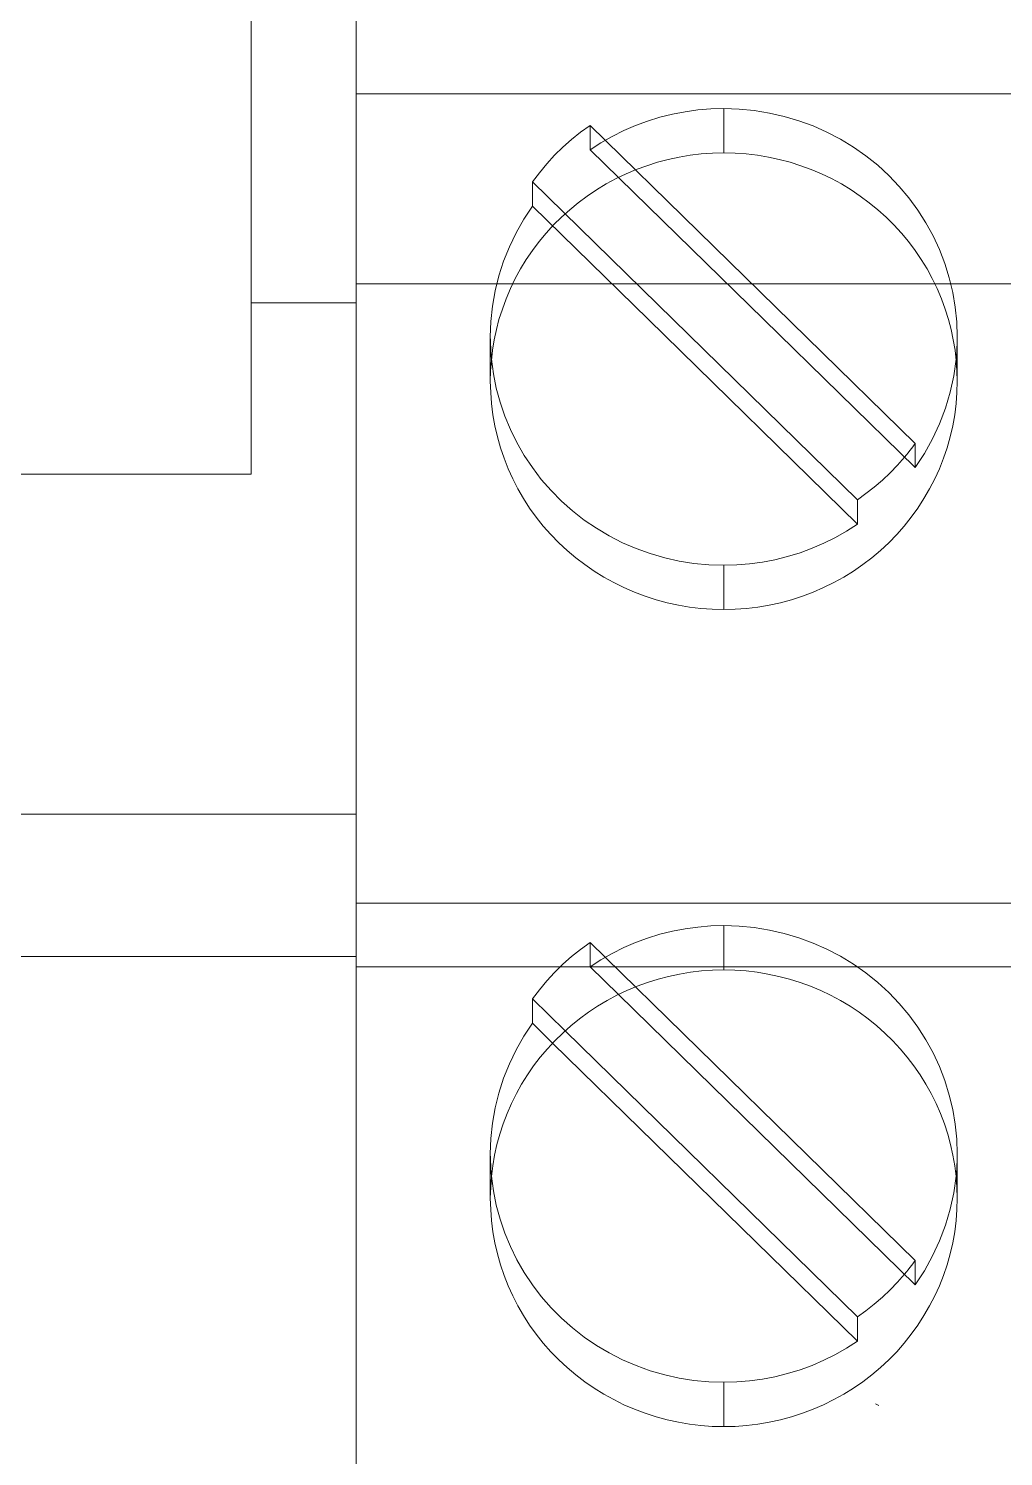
# Model space of a CAD drawing. Header units: millimetres. Extents: x 1359 to 3577, y 1336 to 3557.
# Drawn here: x 1628.66 to 1637.02, y 2735.82 to 2748.05 of the extents above; entities that cross this region are included whole.
import ezdxf

# ---------------------------------------------------------------- set-up
doc = ezdxf.new("R2010")
doc.units = ezdxf.units.MM
doc.layers.add('000-PI-Oprema', color=30, linetype='Continuous', lineweight=5)

msp = doc.modelspace()

# ---------------------------------------------------------------- linework, layer by layer
at = {"color": 0, "linetype": 'ByBlock', "lineweight": 0, "ltscale": 0.25}
msp.add_lwpolyline([(1606.071, 2812.331), (1620.221, 2812.331), (1620.221, 2818.991), (1621.586, 2818.991), (1624.571, 2819.791), (1624.571, 2820.391), (1631.321, 2820.391), (1631.471, 2820.391), (1631.471, 2722.531), (1624.371, 2722.531), (1624.371, 2722.131), (1613.171, 2722.131), (1613.171, 2722.531), (1606.071, 2722.531), (1606.071, 2812.331), (1620.221, 2812.331), (1620.221, 2818.991), (1620.221, 2817.043), (1620.221, 2817.043), (1620.221, 2817.043)], dxfattribs=at)
at = {"layer": '000-PI-Oprema', "color": 0, "linetype": 'ByBlock', "lineweight": 0}
for p, q in [((1631.471, 2788.681), (1631.471, 2746.181)), ((1630.571, 2745.031), (1630.571, 2765.695)), ((1631.471, 2755.706), (1631.471, 2745.556)), ((1631.471, 2747.49), (1645.371, 2747.49)), ((1634.29, 2747.337), (1634.399, 2747.352)), ((1634.399, 2747.352), (1634.51, 2747.361)), ((1634.51, 2747.361), (1634.621, 2747.364)), ((1634.621, 2746.985), (1634.621, 2747.364)), ((1634.621, 2747.364), (1634.753, 2747.36)), ((1634.753, 2747.36), (1634.883, 2747.347)), ((1634.883, 2747.347), (1635.012, 2747.326)), ((1633.395, 2747.161), (1633.476, 2747.22)), ((1633.476, 2747.012), (1633.476, 2747.22)), ((1636.261, 2744.496), (1633.476, 2747.22)), ((1633.764, 2747.176), (1633.866, 2747.219)), ((1633.866, 2747.219), (1633.969, 2747.257)), ((1633.969, 2747.257), (1634.074, 2747.29)), ((1634.074, 2747.29), (1634.181, 2747.316)), ((1634.181, 2747.316), (1634.29, 2747.337)), ((1635.012, 2747.326), (1635.139, 2747.297)), ((1635.139, 2747.297), (1635.264, 2747.26)), ((1635.264, 2747.26), (1635.386, 2747.215)), ((1633.243, 2747.033), (1633.317, 2747.099)), ((1633.317, 2747.099), (1633.395, 2747.161)), ((1633.569, 2747.072), (1633.666, 2747.126)), ((1633.666, 2747.126), (1633.764, 2747.176)), ((1635.386, 2747.215), (1635.505, 2747.163)), ((1635.505, 2747.163), (1635.621, 2747.102)), ((1635.621, 2747.102), (1635.733, 2747.034)), ((1633.172, 2746.964), (1633.243, 2747.033)), ((1633.476, 2747.012), (1633.569, 2747.072)), ((1634.965, 2745.556), (1633.476, 2747.012)), ((1634.333, 2746.964), (1634.429, 2746.976)), ((1634.429, 2746.976), (1634.525, 2746.982)), ((1634.525, 2746.982), (1634.621, 2746.985)), ((1634.621, 2746.985), (1634.718, 2746.982)), ((1634.718, 2746.982), (1634.814, 2746.976)), ((1634.814, 2746.976), (1634.909, 2746.964)), ((1635.733, 2747.034), (1635.84, 2746.959)), ((1633.041, 2746.815), (1633.104, 2746.891)), ((1633.104, 2746.891), (1633.172, 2746.964)), ((1633.872, 2746.842), (1633.962, 2746.875)), ((1633.962, 2746.875), (1634.053, 2746.904)), ((1634.053, 2746.904), (1634.145, 2746.928)), ((1634.145, 2746.928), (1634.239, 2746.949)), ((1634.239, 2746.949), (1634.333, 2746.964)), ((1634.909, 2746.964), (1635.004, 2746.949)), ((1635.004, 2746.949), (1635.097, 2746.928)), ((1635.097, 2746.928), (1635.19, 2746.904)), ((1635.19, 2746.904), (1635.281, 2746.875)), ((1635.281, 2746.875), (1635.371, 2746.842)), ((1635.84, 2746.959), (1635.941, 2746.878)), ((1635.941, 2746.878), (1636.036, 2746.791)), ((1632.981, 2746.736), (1633.041, 2746.815)), ((1632.981, 2746.528), (1632.981, 2746.736)), ((1632.981, 2746.736), (1634.187, 2745.556)), ((1633.613, 2746.718), (1633.698, 2746.764)), ((1633.698, 2746.764), (1633.784, 2746.805)), ((1633.784, 2746.805), (1633.872, 2746.842)), ((1635.371, 2746.842), (1635.459, 2746.805)), ((1635.459, 2746.805), (1635.545, 2746.764)), ((1635.545, 2746.764), (1635.629, 2746.718)), ((1636.036, 2746.791), (1636.125, 2746.697)), ((1633.375, 2746.558), (1633.451, 2746.615)), ((1633.451, 2746.615), (1633.531, 2746.668)), ((1633.531, 2746.668), (1633.613, 2746.718)), ((1635.629, 2746.718), (1635.712, 2746.668)), ((1635.712, 2746.668), (1635.791, 2746.615)), ((1635.791, 2746.615), (1635.868, 2746.558)), ((1636.125, 2746.697), (1636.208, 2746.599)), ((1632.908, 2746.417), (1632.981, 2746.528)), ((1632.981, 2746.528), (1633.975, 2745.556)), ((1633.23, 2746.434), (1633.301, 2746.498)), ((1633.301, 2746.498), (1633.375, 2746.558)), ((1635.868, 2746.558), (1635.942, 2746.498)), ((1635.942, 2746.498), (1636.012, 2746.434)), ((1636.208, 2746.599), (1636.284, 2746.495)), ((1636.284, 2746.495), (1636.353, 2746.386)), ((1632.842, 2746.301), (1632.908, 2746.417)), ((1633.099, 2746.298), (1633.163, 2746.367)), ((1633.163, 2746.367), (1633.23, 2746.434)), ((1636.012, 2746.434), (1636.079, 2746.367)), ((1636.079, 2746.367), (1636.143, 2746.298)), ((1636.353, 2746.386), (1636.415, 2746.273)), ((1632.784, 2746.18), (1632.842, 2746.301)), ((1633.039, 2746.225), (1633.099, 2746.298)), ((1636.143, 2746.298), (1636.204, 2746.225)), ((1636.415, 2746.273), (1636.469, 2746.156)), ((1630.571, 2746.181), (1630.571, 2746.181)), ((1631.471, 2746.181), (1631.471, 2746.181)), ((1631.471, 2746.181), (1631.471, 2745.701)), ((1632.734, 2746.056), (1632.784, 2746.18)), ((1632.929, 2746.071), (1632.982, 2746.149)), ((1632.982, 2746.149), (1633.039, 2746.225)), ((1636.204, 2746.225), (1636.26, 2746.149)), ((1636.26, 2746.149), (1636.313, 2746.071)), ((1636.469, 2746.156), (1636.516, 2746.036)), ((1632.694, 2745.93), (1632.734, 2746.056)), ((1632.88, 2745.99), (1632.929, 2746.071)), ((1636.313, 2746.071), (1636.363, 2745.99)), ((1636.516, 2746.036), (1636.553, 2745.913)), ((1632.662, 2745.802), (1632.694, 2745.93)), ((1632.793, 2745.822), (1632.834, 2745.907)), ((1632.834, 2745.907), (1632.88, 2745.99)), ((1636.363, 2745.99), (1636.408, 2745.907)), ((1636.408, 2745.907), (1636.449, 2745.822)), ((1636.553, 2745.913), (1636.583, 2745.789)), ((1645.371, 2745.863), (1631.471, 2745.863)), ((1632.64, 2745.672), (1632.662, 2745.802)), ((1632.756, 2745.735), (1632.793, 2745.822)), ((1636.449, 2745.822), (1636.486, 2745.735)), ((1636.583, 2745.789), (1636.604, 2745.663)), ((1631.471, 2745.701), (1630.571, 2745.701)), ((1631.471, 2745.701), (1631.471, 2741.32)), ((1632.626, 2745.54), (1632.64, 2745.672)), ((1632.695, 2745.556), (1632.724, 2745.646)), ((1632.724, 2745.646), (1632.756, 2745.735)), ((1636.486, 2745.735), (1636.519, 2745.646)), ((1636.519, 2745.646), (1636.547, 2745.556)), ((1636.604, 2745.663), (1636.617, 2745.536)), ((1631.471, 2740.556), (1631.471, 2745.556)), ((1632.621, 2745.408), (1632.626, 2745.54)), ((1632.673, 2745.47), (1632.695, 2745.556)), ((1633.975, 2745.556), (1635.766, 2743.804)), ((1634.187, 2745.556), (1635.766, 2744.012)), ((1636.261, 2744.288), (1634.965, 2745.556)), ((1636.547, 2745.556), (1636.57, 2745.47)), ((1636.617, 2745.536), (1636.621, 2745.408)), ((1632.622, 2745.376), (1632.621, 2745.408)), ((1632.621, 2745.361), (1632.621, 2745.408)), ((1632.654, 2745.383), (1632.673, 2745.47)), ((1636.57, 2745.47), (1636.588, 2745.383)), ((1636.621, 2745.408), (1636.621, 2745.376)), ((1636.621, 2745.361), (1636.621, 2745.408)), ((1632.621, 2745.313), (1632.621, 2745.361)), ((1632.621, 2745.266), (1632.621, 2745.313)), ((1632.621, 2745.218), (1632.621, 2745.266)), ((1632.622, 2745.345), (1632.622, 2745.376)), ((1632.624, 2745.313), (1632.622, 2745.345)), ((1632.625, 2745.281), (1632.624, 2745.313)), ((1632.628, 2745.25), (1632.625, 2745.281)), ((1632.63, 2745.207), (1632.64, 2745.295)), ((1632.64, 2745.295), (1632.654, 2745.383)), ((1636.588, 2745.383), (1636.603, 2745.295)), ((1636.603, 2745.295), (1636.613, 2745.207)), ((1636.617, 2745.281), (1636.615, 2745.25)), ((1636.619, 2745.313), (1636.617, 2745.281)), ((1636.62, 2745.345), (1636.619, 2745.313)), ((1636.621, 2745.376), (1636.62, 2745.345)), ((1636.621, 2745.313), (1636.621, 2745.361)), ((1636.621, 2745.266), (1636.621, 2745.313)), ((1636.621, 2745.218), (1636.621, 2745.266)), ((1632.621, 2745.171), (1632.621, 2745.218)), ((1632.621, 2745.123), (1632.621, 2745.171)), ((1632.623, 2745.118), (1632.63, 2745.207)), ((1632.631, 2745.218), (1632.628, 2745.25)), ((1632.647, 2745.093), (1632.631, 2745.218)), ((1636.612, 2745.218), (1636.592, 2745.075)), ((1636.615, 2745.25), (1636.612, 2745.218)), ((1636.613, 2745.207), (1636.619, 2745.118)), ((1636.621, 2745.171), (1636.621, 2745.218)), ((1636.621, 2745.123), (1636.621, 2745.171)), ((1630.571, 2745.031), (1630.571, 2745.031)), ((1630.571, 2745.031), (1630.571, 2744.231)), ((1632.621, 2745.076), (1632.621, 2745.123)), ((1632.621, 2745.029), (1632.623, 2745.118)), ((1632.621, 2745.029), (1632.621, 2745.076)), ((1632.624, 2744.933), (1632.621, 2745.029)), ((1632.672, 2744.97), (1632.647, 2745.093)), ((1636.592, 2745.075), (1636.562, 2744.935)), ((1636.619, 2745.118), (1636.621, 2745.029)), ((1636.621, 2745.029), (1636.619, 2744.933)), ((1636.621, 2745.076), (1636.621, 2745.123)), ((1636.621, 2745.029), (1636.621, 2745.076)), ((1632.631, 2744.837), (1632.624, 2744.933)), ((1632.705, 2744.849), (1632.672, 2744.97)), ((1636.562, 2744.935), (1636.521, 2744.797)), ((1636.619, 2744.933), (1636.612, 2744.837)), ((1632.643, 2744.741), (1632.631, 2744.837)), ((1632.745, 2744.73), (1632.705, 2744.849)), ((1636.521, 2744.797), (1636.471, 2744.663)), ((1636.612, 2744.837), (1636.6, 2744.741)), ((1632.66, 2744.646), (1632.643, 2744.741)), ((1632.793, 2744.614), (1632.745, 2744.73)), ((1636.471, 2744.663), (1636.41, 2744.534)), ((1636.6, 2744.741), (1636.583, 2744.646)), ((1632.682, 2744.552), (1632.66, 2744.646)), ((1632.708, 2744.459), (1632.682, 2744.552)), ((1632.849, 2744.502), (1632.793, 2744.614)), ((1636.41, 2744.534), (1636.34, 2744.408)), ((1636.561, 2744.552), (1636.535, 2744.459)), ((1636.583, 2744.646), (1636.561, 2744.552)), ((1632.739, 2744.368), (1632.708, 2744.459)), ((1632.912, 2744.393), (1632.849, 2744.502)), ((1636.201, 2744.416), (1636.186, 2744.397)), ((1636.217, 2744.436), (1636.201, 2744.416)), ((1636.232, 2744.456), (1636.217, 2744.436)), ((1636.247, 2744.476), (1636.232, 2744.456)), ((1636.261, 2744.496), (1636.247, 2744.476)), ((1636.261, 2744.288), (1636.261, 2744.496)), ((1636.34, 2744.408), (1636.261, 2744.288)), ((1636.535, 2744.459), (1636.504, 2744.368)), ((1632.774, 2744.279), (1632.739, 2744.368)), ((1632.981, 2744.288), (1632.912, 2744.393)), ((1633.058, 2744.187), (1632.981, 2744.288)), ((1636.109, 2744.309), (1636.046, 2744.243)), ((1636.17, 2744.377), (1636.109, 2744.309)), ((1636.186, 2744.397), (1636.17, 2744.377)), ((1636.504, 2744.368), (1636.469, 2744.279)), ((1630.571, 2744.231), (1618.871, 2744.231)), ((1630.571, 2744.231), (1630.571, 2744.231)), ((1632.813, 2744.192), (1632.774, 2744.279)), ((1632.857, 2744.106), (1632.813, 2744.192)), ((1633.142, 2744.091), (1633.058, 2744.187)), ((1635.98, 2744.18), (1635.911, 2744.121)), ((1636.046, 2744.243), (1635.98, 2744.18)), ((1636.429, 2744.192), (1636.385, 2744.106)), ((1636.469, 2744.279), (1636.429, 2744.192)), ((1632.906, 2744.023), (1632.857, 2744.106)), ((1633.231, 2744.001), (1633.142, 2744.091)), ((1635.84, 2744.065), (1635.766, 2744.012)), ((1635.911, 2744.121), (1635.84, 2744.065)), ((1636.385, 2744.106), (1636.337, 2744.023)), ((1632.958, 2743.942), (1632.906, 2744.023)), ((1633.015, 2743.863), (1632.958, 2743.942)), ((1633.326, 2743.917), (1633.231, 2744.001)), ((1633.426, 2743.839), (1633.326, 2743.917)), ((1635.766, 2743.804), (1635.766, 2744.012)), ((1636.284, 2743.942), (1636.228, 2743.863)), ((1636.337, 2744.023), (1636.284, 2743.942)), ((1633.075, 2743.787), (1633.015, 2743.863)), ((1633.531, 2743.768), (1633.426, 2743.839)), ((1635.766, 2743.804), (1635.674, 2743.744)), ((1636.228, 2743.863), (1636.167, 2743.787)), ((1633.14, 2743.714), (1633.075, 2743.787)), ((1633.208, 2743.644), (1633.14, 2743.714)), ((1633.64, 2743.703), (1633.531, 2743.768)), ((1633.754, 2743.645), (1633.64, 2743.703)), ((1635.578, 2743.69), (1635.48, 2743.641)), ((1635.674, 2743.744), (1635.578, 2743.69)), ((1636.103, 2743.714), (1636.035, 2743.644)), ((1636.167, 2743.787), (1636.103, 2743.714)), ((1633.279, 2743.578), (1633.208, 2743.644)), ((1633.353, 2743.516), (1633.279, 2743.578)), ((1633.871, 2743.595), (1633.754, 2743.645)), ((1633.991, 2743.551), (1633.871, 2743.595)), ((1634.115, 2743.515), (1633.991, 2743.551)), ((1635.275, 2743.559), (1635.168, 2743.526)), ((1635.379, 2743.597), (1635.275, 2743.559)), ((1635.48, 2743.641), (1635.379, 2743.597)), ((1635.964, 2743.578), (1635.889, 2743.516)), ((1636.035, 2743.644), (1635.964, 2743.578)), ((1633.43, 2743.457), (1633.353, 2743.516)), ((1633.51, 2743.402), (1633.43, 2743.457)), ((1634.24, 2743.487), (1634.115, 2743.515)), ((1634.366, 2743.468), (1634.24, 2743.487)), ((1634.494, 2743.456), (1634.366, 2743.468)), ((1634.621, 2743.452), (1634.494, 2743.456)), ((1634.732, 2743.455), (1634.621, 2743.452)), ((1634.621, 2743.072), (1634.621, 2743.452)), ((1634.842, 2743.463), (1634.732, 2743.455)), ((1634.952, 2743.478), (1634.842, 2743.463)), ((1635.06, 2743.499), (1634.952, 2743.478)), ((1635.168, 2743.526), (1635.06, 2743.499)), ((1635.812, 2743.457), (1635.732, 2743.402)), ((1635.889, 2743.516), (1635.812, 2743.457)), ((1633.593, 2743.35), (1633.51, 2743.402)), ((1633.678, 2743.303), (1633.593, 2743.35)), ((1635.649, 2743.35), (1635.564, 2743.303)), ((1635.732, 2743.402), (1635.649, 2743.35)), ((1633.766, 2743.26), (1633.678, 2743.303)), ((1633.855, 2743.221), (1633.766, 2743.26)), ((1633.947, 2743.187), (1633.855, 2743.221)), ((1634.041, 2743.156), (1633.947, 2743.187)), ((1635.295, 2743.187), (1635.202, 2743.156)), ((1635.387, 2743.221), (1635.295, 2743.187)), ((1635.477, 2743.26), (1635.387, 2743.221)), ((1635.564, 2743.303), (1635.477, 2743.26)), ((1634.136, 2743.131), (1634.041, 2743.156)), ((1634.232, 2743.11), (1634.136, 2743.131)), ((1634.329, 2743.093), (1634.232, 2743.11)), ((1634.426, 2743.081), (1634.329, 2743.093)), ((1634.523, 2743.074), (1634.426, 2743.081)), ((1634.621, 2743.072), (1634.523, 2743.074)), ((1634.719, 2743.074), (1634.621, 2743.072)), ((1634.817, 2743.081), (1634.719, 2743.074)), ((1634.914, 2743.093), (1634.817, 2743.081)), ((1635.011, 2743.11), (1634.914, 2743.093)), ((1635.107, 2743.131), (1635.011, 2743.11)), ((1635.202, 2743.156), (1635.107, 2743.131)), ((1606.071, 2741.32), (1631.471, 2741.32)), ((1631.471, 2741.32), (1631.471, 2740.101)), ((1631.471, 2740.012), (1631.471, 2740.556)), ((1631.471, 2740.556), (1631.471, 2740.556)), ((1631.471, 2740.556), (1645.371, 2740.556)), ((1633.866, 2740.219), (1633.969, 2740.257)), ((1633.969, 2740.257), (1634.074, 2740.29)), ((1634.074, 2740.29), (1634.181, 2740.316)), ((1634.181, 2740.316), (1634.29, 2740.337)), ((1634.29, 2740.337), (1634.399, 2740.352)), ((1634.399, 2740.352), (1634.51, 2740.361)), ((1634.51, 2740.361), (1634.621, 2740.364)), ((1634.621, 2739.985), (1634.621, 2740.364)), ((1634.621, 2740.364), (1634.753, 2740.36)), ((1634.753, 2740.36), (1634.883, 2740.347)), ((1634.883, 2740.347), (1635.012, 2740.326)), ((1635.012, 2740.326), (1635.139, 2740.297)), ((1635.139, 2740.297), (1635.264, 2740.26)), ((1635.264, 2740.26), (1635.386, 2740.215)), ((1633.317, 2740.099), (1633.395, 2740.161)), ((1633.395, 2740.161), (1633.476, 2740.22)), ((1633.476, 2740.012), (1633.476, 2740.22)), ((1636.261, 2737.496), (1633.476, 2740.22)), ((1633.569, 2740.072), (1633.666, 2740.126)), ((1633.666, 2740.126), (1633.764, 2740.176)), ((1633.764, 2740.176), (1633.866, 2740.219)), ((1635.386, 2740.215), (1635.505, 2740.163)), ((1635.505, 2740.163), (1635.621, 2740.102)), ((1606.071, 2740.101), (1631.471, 2740.101)), ((1631.471, 2740.101), (1631.471, 2722.531)), ((1631.471, 2733.556), (1631.471, 2740.012)), ((1631.471, 2740.012), (1645.371, 2740.012)), ((1633.172, 2739.964), (1633.243, 2740.033)), ((1633.243, 2740.033), (1633.317, 2740.099)), ((1633.476, 2740.012), (1633.569, 2740.072)), ((1633.719, 2739.774), (1633.476, 2740.012)), ((1635.621, 2740.102), (1635.733, 2740.034)), ((1635.733, 2740.034), (1635.84, 2739.959)), ((1633.041, 2739.815), (1633.104, 2739.891)), ((1633.104, 2739.891), (1633.172, 2739.964)), ((1633.967, 2739.877), (1634.058, 2739.905)), ((1634.058, 2739.905), (1634.149, 2739.929)), ((1634.149, 2739.929), (1634.242, 2739.949)), ((1634.242, 2739.949), (1634.336, 2739.965)), ((1634.336, 2739.965), (1634.43, 2739.976)), ((1634.43, 2739.976), (1634.526, 2739.982)), ((1634.526, 2739.982), (1634.621, 2739.985)), ((1634.621, 2739.985), (1634.717, 2739.982)), ((1634.717, 2739.982), (1634.812, 2739.976)), ((1634.812, 2739.976), (1634.907, 2739.965)), ((1634.907, 2739.965), (1635, 2739.949)), ((1635, 2739.949), (1635.093, 2739.929)), ((1635.093, 2739.929), (1635.185, 2739.905)), ((1635.185, 2739.905), (1635.275, 2739.877)), ((1635.84, 2739.959), (1635.941, 2739.878)), ((1632.981, 2739.736), (1633.041, 2739.815)), ((1633.622, 2739.723), (1633.705, 2739.767)), ((1633.705, 2739.767), (1633.791, 2739.808)), ((1636.261, 2737.288), (1633.719, 2739.774)), ((1633.791, 2739.808), (1633.878, 2739.845)), ((1633.878, 2739.845), (1633.967, 2739.877)), ((1635.275, 2739.877), (1635.364, 2739.845)), ((1635.364, 2739.845), (1635.452, 2739.808)), ((1635.452, 2739.808), (1635.537, 2739.767)), ((1635.537, 2739.767), (1635.621, 2739.723)), ((1635.941, 2739.878), (1636.036, 2739.791)), ((1636.036, 2739.791), (1636.125, 2739.697)), ((1632.981, 2739.528), (1632.981, 2739.736)), ((1632.981, 2739.736), (1633.261, 2739.462)), ((1633.461, 2739.622), (1633.54, 2739.674)), ((1633.54, 2739.674), (1633.622, 2739.723)), ((1635.621, 2739.723), (1635.703, 2739.674)), ((1635.703, 2739.674), (1635.782, 2739.622)), ((1636.125, 2739.697), (1636.208, 2739.599)), ((1632.908, 2739.417), (1632.981, 2739.528)), ((1632.981, 2739.528), (1633.155, 2739.358)), ((1633.311, 2739.506), (1633.384, 2739.566)), ((1633.384, 2739.566), (1633.461, 2739.622)), ((1635.782, 2739.622), (1635.858, 2739.566)), ((1635.858, 2739.566), (1635.932, 2739.506)), ((1636.208, 2739.599), (1636.284, 2739.495)), ((1632.842, 2739.301), (1632.908, 2739.417)), ((1633.173, 2739.378), (1633.241, 2739.444)), ((1633.241, 2739.444), (1633.311, 2739.506)), ((1633.261, 2739.462), (1635.766, 2737.012)), ((1635.932, 2739.506), (1636.002, 2739.444)), ((1636.002, 2739.444), (1636.069, 2739.378)), ((1636.284, 2739.495), (1636.353, 2739.386)), ((1632.784, 2739.18), (1632.842, 2739.301)), ((1633.049, 2739.238), (1633.11, 2739.309)), ((1633.11, 2739.309), (1633.173, 2739.378)), ((1633.155, 2739.358), (1635.766, 2736.804)), ((1636.069, 2739.378), (1636.133, 2739.309)), ((1636.133, 2739.309), (1636.193, 2739.238)), ((1636.353, 2739.386), (1636.415, 2739.273)), ((1636.415, 2739.273), (1636.469, 2739.156)), ((1632.734, 2739.056), (1632.784, 2739.18)), ((1632.939, 2739.086), (1632.992, 2739.163)), ((1632.992, 2739.163), (1633.049, 2739.238)), ((1636.193, 2739.238), (1636.25, 2739.163)), ((1636.25, 2739.163), (1636.304, 2739.086)), ((1636.469, 2739.156), (1636.516, 2739.036)), ((1632.694, 2738.93), (1632.734, 2739.056)), ((1632.889, 2739.007), (1632.939, 2739.086)), ((1636.304, 2739.086), (1636.353, 2739.007)), ((1636.516, 2739.036), (1636.553, 2738.913)), ((1632.662, 2738.802), (1632.694, 2738.93)), ((1632.802, 2738.841), (1632.844, 2738.925)), ((1632.844, 2738.925), (1632.889, 2739.007)), ((1636.353, 2739.007), (1636.399, 2738.925)), ((1636.399, 2738.925), (1636.441, 2738.841)), ((1636.553, 2738.913), (1636.583, 2738.789)), ((1632.64, 2738.672), (1632.662, 2738.802)), ((1632.764, 2738.755), (1632.802, 2738.841)), ((1636.441, 2738.841), (1636.478, 2738.755)), ((1636.583, 2738.789), (1636.604, 2738.663)), ((1632.626, 2738.54), (1632.64, 2738.672)), ((1632.702, 2738.578), (1632.731, 2738.667)), ((1632.731, 2738.667), (1632.764, 2738.755)), ((1636.478, 2738.755), (1636.512, 2738.667)), ((1636.512, 2738.667), (1636.541, 2738.578)), ((1636.604, 2738.663), (1636.617, 2738.536)), ((1632.621, 2738.408), (1632.626, 2738.54)), ((1632.677, 2738.489), (1632.702, 2738.578)), ((1636.541, 2738.578), (1636.565, 2738.489)), ((1636.617, 2738.536), (1636.621, 2738.408)), ((1632.657, 2738.398), (1632.677, 2738.489)), ((1636.565, 2738.489), (1636.585, 2738.398)), ((1632.622, 2738.376), (1632.621, 2738.408)), ((1632.621, 2738.361), (1632.621, 2738.408)), ((1632.621, 2738.313), (1632.621, 2738.361)), ((1632.621, 2738.266), (1632.621, 2738.313)), ((1632.622, 2738.345), (1632.622, 2738.376)), ((1632.624, 2738.313), (1632.622, 2738.345)), ((1632.625, 2738.281), (1632.624, 2738.313)), ((1632.63, 2738.214), (1632.642, 2738.306)), ((1632.642, 2738.306), (1632.657, 2738.398)), ((1636.585, 2738.398), (1636.601, 2738.306)), ((1636.601, 2738.306), (1636.612, 2738.214)), ((1636.619, 2738.313), (1636.617, 2738.281)), ((1636.62, 2738.345), (1636.619, 2738.313)), ((1636.621, 2738.376), (1636.62, 2738.345)), ((1636.621, 2738.408), (1636.621, 2738.376)), ((1636.621, 2738.361), (1636.621, 2738.408)), ((1636.621, 2738.313), (1636.621, 2738.361)), ((1636.621, 2738.266), (1636.621, 2738.313)), ((1632.621, 2738.218), (1632.621, 2738.266)), ((1632.621, 2738.171), (1632.621, 2738.218)), ((1632.621, 2738.123), (1632.621, 2738.171)), ((1632.624, 2738.122), (1632.63, 2738.214)), ((1632.628, 2738.25), (1632.625, 2738.281)), ((1632.631, 2738.218), (1632.628, 2738.25)), ((1632.647, 2738.093), (1632.631, 2738.218)), ((1636.612, 2738.218), (1636.592, 2738.075)), ((1636.615, 2738.25), (1636.612, 2738.218)), ((1636.612, 2738.214), (1636.619, 2738.122)), ((1636.617, 2738.281), (1636.615, 2738.25)), ((1636.621, 2738.218), (1636.621, 2738.266)), ((1636.621, 2738.171), (1636.621, 2738.218)), ((1636.621, 2738.123), (1636.621, 2738.171)), ((1632.621, 2738.076), (1632.621, 2738.123)), ((1632.621, 2738.029), (1632.624, 2738.122)), ((1632.621, 2738.029), (1632.621, 2738.076)), ((1632.672, 2737.97), (1632.647, 2738.093)), ((1636.592, 2738.075), (1636.562, 2737.935)), ((1636.619, 2738.122), (1636.621, 2738.029)), ((1636.621, 2738.076), (1636.621, 2738.123)), ((1636.621, 2738.029), (1636.621, 2738.076)), ((1632.624, 2737.933), (1632.621, 2738.029)), ((1632.631, 2737.837), (1632.624, 2737.933)), ((1632.705, 2737.849), (1632.672, 2737.97)), ((1636.562, 2737.935), (1636.521, 2737.797)), ((1636.619, 2737.933), (1636.612, 2737.837)), ((1636.621, 2738.029), (1636.619, 2737.933)), ((1632.643, 2737.741), (1632.631, 2737.837)), ((1632.745, 2737.73), (1632.705, 2737.849)), ((1636.612, 2737.837), (1636.6, 2737.741)), ((1632.66, 2737.646), (1632.643, 2737.741)), ((1632.793, 2737.614), (1632.745, 2737.73)), ((1636.521, 2737.797), (1636.471, 2737.663)), ((1636.6, 2737.741), (1636.583, 2737.646)), ((1632.682, 2737.552), (1632.66, 2737.646)), ((1632.849, 2737.502), (1632.793, 2737.614)), ((1636.471, 2737.663), (1636.41, 2737.534)), ((1636.583, 2737.646), (1636.561, 2737.552)), ((1632.708, 2737.459), (1632.682, 2737.552)), ((1632.739, 2737.368), (1632.708, 2737.459)), ((1632.912, 2737.393), (1632.849, 2737.502)), ((1636.217, 2737.436), (1636.201, 2737.416)), ((1636.232, 2737.456), (1636.217, 2737.436)), ((1636.247, 2737.476), (1636.232, 2737.456)), ((1636.261, 2737.496), (1636.247, 2737.476)), ((1636.261, 2737.288), (1636.261, 2737.496)), ((1636.41, 2737.534), (1636.34, 2737.408)), ((1636.535, 2737.459), (1636.504, 2737.368)), ((1636.561, 2737.552), (1636.535, 2737.459)), ((1632.774, 2737.279), (1632.739, 2737.368)), ((1632.981, 2737.288), (1632.912, 2737.393)), ((1636.17, 2737.377), (1636.109, 2737.309)), ((1636.186, 2737.397), (1636.17, 2737.377)), ((1636.201, 2737.416), (1636.186, 2737.397)), ((1636.34, 2737.408), (1636.261, 2737.288)), ((1636.504, 2737.368), (1636.469, 2737.279)), ((1632.813, 2737.192), (1632.774, 2737.279)), ((1632.857, 2737.106), (1632.813, 2737.192)), ((1633.058, 2737.187), (1632.981, 2737.288)), ((1636.046, 2737.243), (1635.98, 2737.18)), ((1636.109, 2737.309), (1636.046, 2737.243)), ((1636.429, 2737.192), (1636.385, 2737.106)), ((1636.469, 2737.279), (1636.429, 2737.192)), ((1632.906, 2737.023), (1632.857, 2737.106)), ((1633.142, 2737.091), (1633.058, 2737.187)), ((1633.231, 2737.001), (1633.142, 2737.091)), ((1635.911, 2737.121), (1635.84, 2737.065)), ((1635.98, 2737.18), (1635.911, 2737.121)), ((1636.385, 2737.106), (1636.337, 2737.023)), ((1632.958, 2736.942), (1632.906, 2737.023)), ((1633.326, 2736.917), (1633.231, 2737.001)), ((1635.84, 2737.065), (1635.766, 2737.012)), ((1635.766, 2736.804), (1635.766, 2737.012)), ((1636.337, 2737.023), (1636.284, 2736.942)), ((1633.015, 2736.863), (1632.958, 2736.942)), ((1633.075, 2736.787), (1633.015, 2736.863)), ((1633.426, 2736.839), (1633.326, 2736.917)), ((1633.531, 2736.768), (1633.426, 2736.839)), ((1636.228, 2736.863), (1636.167, 2736.787)), ((1636.284, 2736.942), (1636.228, 2736.863)), ((1633.14, 2736.714), (1633.075, 2736.787)), ((1633.208, 2736.644), (1633.14, 2736.714)), ((1633.64, 2736.703), (1633.531, 2736.768)), ((1633.754, 2736.645), (1633.64, 2736.703)), ((1635.674, 2736.744), (1635.578, 2736.69)), ((1635.766, 2736.804), (1635.674, 2736.744)), ((1636.103, 2736.714), (1636.035, 2736.644)), ((1636.167, 2736.787), (1636.103, 2736.714)), ((1633.279, 2736.578), (1633.208, 2736.644)), ((1633.353, 2736.516), (1633.279, 2736.578)), ((1633.871, 2736.595), (1633.754, 2736.645)), ((1633.991, 2736.551), (1633.871, 2736.595)), ((1635.379, 2736.597), (1635.275, 2736.559)), ((1635.48, 2736.641), (1635.379, 2736.597)), ((1635.578, 2736.69), (1635.48, 2736.641)), ((1635.964, 2736.578), (1635.889, 2736.516)), ((1636.035, 2736.644), (1635.964, 2736.578)), ((1633.43, 2736.457), (1633.353, 2736.516)), ((1633.51, 2736.402), (1633.43, 2736.457)), ((1634.115, 2736.515), (1633.991, 2736.551)), ((1634.24, 2736.487), (1634.115, 2736.515)), ((1634.366, 2736.468), (1634.24, 2736.487)), ((1634.494, 2736.456), (1634.366, 2736.468)), ((1634.621, 2736.452), (1634.494, 2736.456)), ((1634.732, 2736.455), (1634.621, 2736.452)), ((1634.842, 2736.463), (1634.732, 2736.455)), ((1634.952, 2736.478), (1634.842, 2736.463)), ((1635.06, 2736.499), (1634.952, 2736.478)), ((1635.168, 2736.526), (1635.06, 2736.499)), ((1635.275, 2736.559), (1635.168, 2736.526)), ((1635.812, 2736.457), (1635.732, 2736.402)), ((1635.889, 2736.516), (1635.812, 2736.457)), ((1633.593, 2736.35), (1633.51, 2736.402)), ((1633.678, 2736.303), (1633.593, 2736.35)), ((1634.621, 2736.072), (1634.621, 2736.452)), ((1635.649, 2736.35), (1635.564, 2736.303)), ((1635.732, 2736.402), (1635.649, 2736.35)), ((1633.766, 2736.26), (1633.678, 2736.303)), ((1633.855, 2736.221), (1633.766, 2736.26)), ((1633.947, 2736.187), (1633.855, 2736.221)), ((1635.387, 2736.221), (1635.295, 2736.187)), ((1635.477, 2736.26), (1635.387, 2736.221)), ((1635.564, 2736.303), (1635.477, 2736.26)), ((1635.949, 2736.253), (1635.921, 2736.268)), ((1634.041, 2736.156), (1633.947, 2736.187)), ((1634.136, 2736.131), (1634.041, 2736.156)), ((1634.232, 2736.11), (1634.136, 2736.131)), ((1634.329, 2736.093), (1634.232, 2736.11)), ((1634.426, 2736.081), (1634.329, 2736.093)), ((1634.914, 2736.093), (1634.817, 2736.081)), ((1635.011, 2736.11), (1634.914, 2736.093)), ((1635.107, 2736.131), (1635.011, 2736.11)), ((1635.202, 2736.156), (1635.107, 2736.131)), ((1635.295, 2736.187), (1635.202, 2736.156)), ((1634.523, 2736.074), (1634.426, 2736.081)), ((1634.621, 2736.072), (1634.523, 2736.074)), ((1634.719, 2736.074), (1634.621, 2736.072)), ((1634.817, 2736.081), (1634.719, 2736.074))]:
    msp.add_line(p, q, dxfattribs=at)

doc.saveas('drawing.dxf')
